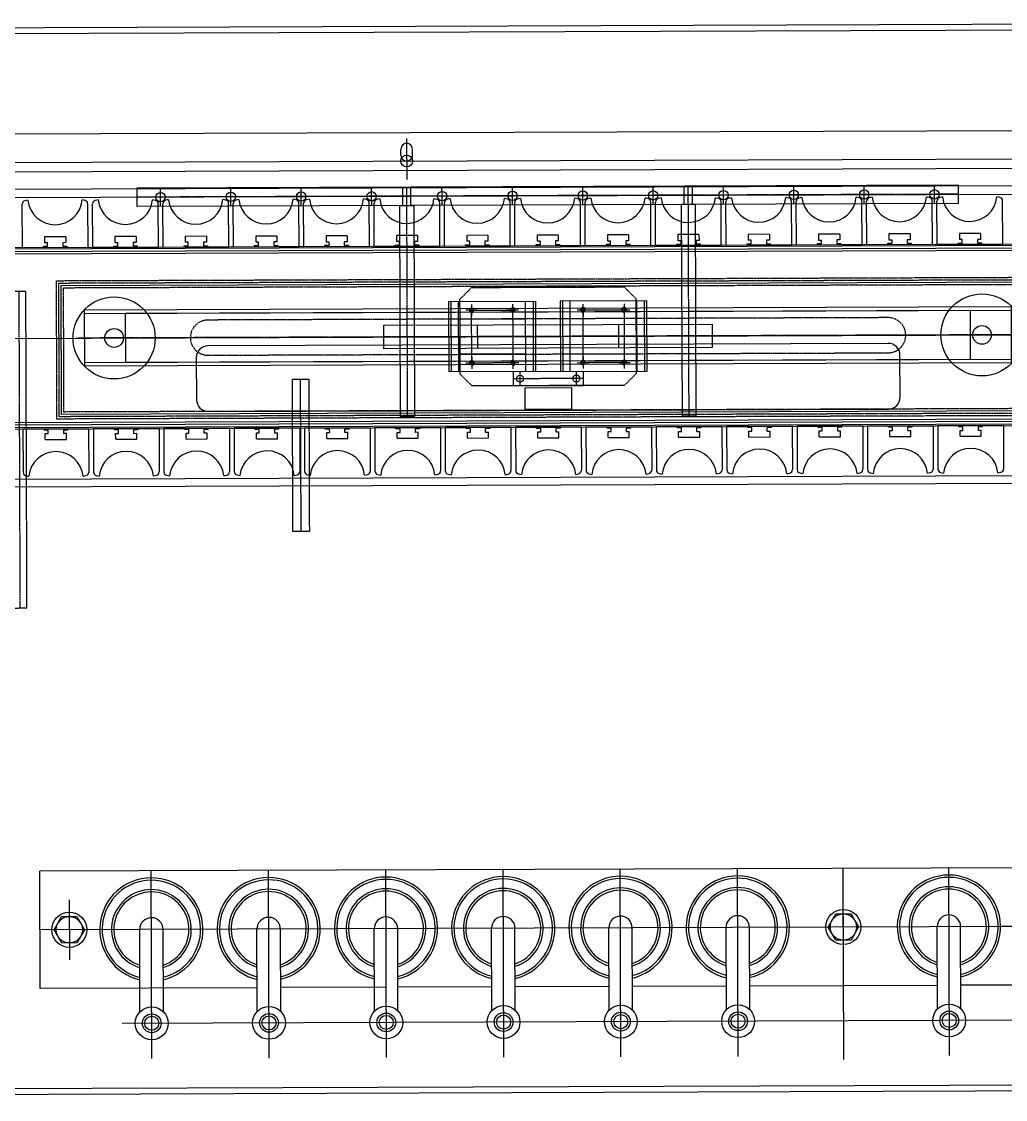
# Model space of a CAD drawing. Header units: millimetres. Extents: x -62354 to 129108, y -71259 to 35407.
# Drawn here: x 25262 to 26101, y 5361 to 6281 of the extents above; entities that cross this region are included whole.
import ezdxf

# ---------------------------------------------------------------- set-up
doc = ezdxf.new("R2010")
doc.units = ezdxf.units.MM
doc.header["$MEASUREMENT"] = 0
for name, pattern in [('1st FL Layout xrf$0$F', [0.75, 0.5, -0.25]), ('1st FL Layout xrf$0$G', [2, 1.25, -0.25, 0.25, -0.25]), ('1st FL Layout xrf$0$K', [2.5, 1.25, -0.25, 0.25, -0.25, 0.25, -0.25])]:
    doc.linetypes.add(name, pattern=pattern)
doc.layers.add('1st FL Layout xrf$0$CR-Machine', color=7, linetype='Continuous', transparency=0.5)

# ---------------------------------------------------------------- blocks, each defined once
blk = doc.blocks.new('1st FL Layout xrf$0$A$C03580248_2_1')
for p, q in [((-10.6, 30), (-84.4, 30)), ((-84.4, 30), (-84.4, -30)), ((-82.4, 30), (-82.4, -30)), ((-76, 30), (-76, -30)), ((-19, 30), (-19, -30)), ((-12.6, -30), (-12.6, 30)), ((-10.6, -30), (-10.6, 30)), ((10.6, 30), (84.4, 30)), ((10.6, -30), (10.6, 30)), ((12.6, -30), (12.6, 30)), ((19, 30), (19, -30)), ((76, 30), (76, -30)), ((82.4, 30), (82.4, -30)), ((84.4, 30), (84.4, -30)), ((-84.4, -30), (-10.6, -30)), ((84.4, -30), (10.6, -30))]:
    blk.add_line(p, q)
at = {"color": 253}
for p, q in [((-60, 22.5), (-70, 22.5)), ((-65, 17.5), (-65, 27.5)), ((-25, 22.5), (-35, 22.5)), ((-30, 17.5), (-30, 27.5)), ((25, 22.5), (35, 22.5)), ((30, 17.5), (30, 27.5)), ((60, 22.5), (70, 22.5)), ((65, 17.5), (65, 27.5)), ((-19, 15), (-76, 15)), ((19, 15), (76, 15)), ((-76, -15), (-19, -15)), ((-65, -27.5), (-65, -17.5)), ((-30, -27.5), (-30, -17.5)), ((76, -15), (19, -15)), ((30, -27.5), (30, -17.5)), ((65, -27.5), (65, -17.5)), ((-60, -22.5), (-70, -22.5)), ((-25, -22.5), (-35, -22.5)), ((25, -22.5), (35, -22.5)), ((60, -22.5), (70, -22.5))]:
    blk.add_line(p, q, dxfattribs=at)
at = {"color": 253, "linetype": '1st FL Layout xrf$0$G'}
blk.add_line((-84.4, 0), (84.4, 0), dxfattribs=at)
at = {"color": 253}
for centre in [(-65, 22.5), (-30, 22.5), (30, 22.5), (65, 22.5), (-65, -22.5), (-30, -22.5), (30, -22.5), (65, -22.5)]:
    blk.add_circle(centre, 1.6, dxfattribs=at)
for centre, start, end in [((-65, 22.5), 190, 100), ((-30, 22.5), 190, 100), ((30, 22.5), 80, 350), ((65, 22.5), 80, 350), ((-65, -22.5), 190, 100), ((-30, -22.5), 190, 100), ((30, -22.5), 80, 350), ((65, -22.5), 80, 350)]:
    blk.add_arc(centre, 2, start, end)
blk = doc.blocks.new('1st FL Layout xrf$0$A$C2C4A2B6A_2_1')
at = {"color": 253, "linetype": '1st FL Layout xrf$0$G'}
blk.add_line((-402.12, 0), (402.12, 0), dxfattribs=at)
for points in [[(-394.87, 24), (395.13, 24), (395.13, -24), (-394.87, -24)], [(-394.87, 21), (395.13, 21), (395.13, -21), (-394.87, -21)]]:
    blk.add_lwpolyline(points, close=True)
at = {"linetype": 'Continuous'}
blk.add_lwpolyline([(-359.87, 21), (360.13, 21), (360.13, -21), (-359.87, -21)], close=True, dxfattribs=at)
blk.add_blockref('1st FL Layout xrf$0$A$C03580248_2_1', (0.13, 0))
blk = doc.blocks.new('1st FL Layout xrf$0$A$C1B6D0A16_1')
at = {"color": 253, "linetype": '1st FL Layout xrf$0$G'}
for p, q in [((-120, 188), (-120, -8)), ((120, 188), (120, -8)), ((-350, 0), (350, 0)), ((-330, 8), (-330, -8)), ((-270, 8), (-270, -8)), ((-210, 8), (-210, -8)), ((-150, 8), (-150, -8)), ((-90, 8), (-90, -8)), ((-30, 8), (-30, -8)), ((30, 8), (30, -8)), ((90, 8), (90, -8)), ((150, 8), (150, -8)), ((210, 8), (210, -8)), ((270, 8), (270, -8)), ((330, 8), (330, -8))]:
    blk.add_line(p, q, dxfattribs=at)
at = {"color": 253, "linetype": '1st FL Layout xrf$0$F'}
for p, q in [((-123.5, 8), (-123.5, -8)), ((-116.5, 8), (-116.5, -8)), ((116.5, 8), (116.5, -8)), ((123.5, 8), (123.5, -8))]:
    blk.add_line(p, q, dxfattribs=at)
for points in [[(-114, 188), (-126, 188), (-126, 8), (-114, 8)], [(114, 188), (126, 188), (126, 8), (114, 8)], [(-350, 8), (350, 8), (350, -8), (-350, -8)]]:
    blk.add_lwpolyline(points, close=True)
for centre in [(-330, 0), (-270, 0), (-210, 0), (-150, 0), (-90, 0), (-30, 0), (30, 0), (90, 0), (150, 0), (210, 0), (270, 0), (330, 0)]:
    blk.add_circle(centre, 4)
blk = doc.blocks.new('1st FL Layout xrf$0$A$C4E13286D_1')
at = {"color": 253, "linetype": '1st FL Layout xrf$0$G'}
blk.add_line((0, 0), (0, -270), dxfattribs=at)
at = {"linetype": '1st FL Layout xrf$0$F'}
blk.add_lwpolyline([(-6, 0), (6, 0), (6, -270), (-6, -270)], close=True, dxfattribs=at)
blk = doc.blocks.new('1st FL Layout xrf$0$M5')
at = {"layer": '1st FL Layout xrf$0$CR-Machine'}
for p, q in [((26435.03, 7005.11), (24445.47, 6998.08)), ((25585.1, 6983.11), (25585.09, 6988.11)), ((25595.1, 6983.14), (25595.09, 6988.14)), ((24750.15, 6967.16), (26435.14, 6973.11)), ((26400.46, 6957.88), (24715.47, 6951.93)), ((24750.23, 6945.16), (26430.22, 6951.09)), ((24750.38, 6902.56), (26430.37, 6908.49)), ((24750.39, 6901.56), (26430.38, 6907.49)), ((26308.85, 6904.56), (24807.46, 6899.26)), ((26305.39, 6902.55), (24810.93, 6897.27)), ((26309.37, 6756.76), (24807.98, 6751.46)), ((26305.9, 6758.75), (24811.44, 6753.47)), ((26430.91, 6754.69), (24750.93, 6748.76)), ((24750.93, 6747.76), (26430.92, 6753.69)), ((24751.08, 6705.16), (26431.07, 6711.09)), ((26401.36, 6704.09), (24729.7, 6698.18)), ((26647.25, 6377.29), (25277.26, 6372.45)), ((25277.61, 6272.45), (25277.26, 6372.45)), ((25782.68, 6254.03), (25782.43, 6324.24)), ((25862.68, 6254.32), (25862.43, 6324.52)), ((25882.68, 6254.39), (25882.43, 6324.59)), ((26042.68, 6254.95), (26042.43, 6325.15)), ((26062.68, 6255.02), (26062.43, 6325.22)), ((25362.68, 6252.55), (25362.43, 6322.75)), ((25382.68, 6252.62), (25382.43, 6322.82)), ((25462.68, 6252.9), (25462.43, 6323.11)), ((25482.68, 6252.97), (25482.43, 6323.18)), ((25562.68, 6253.26), (25562.43, 6323.46)), ((25582.68, 6253.33), (25582.43, 6323.53)), ((25662.68, 6253.61), (25662.43, 6323.81)), ((25682.68, 6253.68), (25682.43, 6323.88)), ((25762.68, 6253.96), (25762.43, 6324.16)), ((25462.61, 6273.11), (25277.61, 6272.45)), ((25572.61, 6273.49), (25482.61, 6273.18)), ((25662.61, 6273.81), (25582.61, 6273.53)), ((25762.61, 6274.16), (25682.61, 6273.88)), ((25862.61, 6274.52), (25782.61, 6274.24)), ((26042.61, 6275.15), (25882.61, 6274.59)), ((26142.6, 6275.51), (26062.61, 6275.22))]:
    blk.add_line(p, q, dxfattribs=at)
at = {"layer": '1st FL Layout xrf$0$CR-Machine', "color": 253}
for p, q in [((25590.05, 6997.36), (25590.18, 6962.37)), ((24835.13, 6975.46), (26545.07, 6981.5)), ((24610.66, 6824.66), (26609.53, 6831.72)), ((25500.11, 6662.09), (25499.65, 6792.09)), ((25962.83, 6211.87), (25962.25, 6374.87)), ((25302.34, 6348.04), (25302.52, 6297.04)), ((26120.43, 6325.43), (25277.43, 6322.45))]:
    blk.add_line(p, q, dxfattribs=at)
at = {"layer": '1st FL Layout xrf$0$CR-Machine', "ltscale": 6}
for p, q in [((25262.38, 6904.37), (25262.25, 6941.26)), ((25318.38, 6904.56), (25318.25, 6941.46)), ((25322.38, 6904.58), (25322.25, 6941.47)), ((25378.38, 6904.77), (25378.25, 6941.67)), ((25382.38, 6904.79), (25382.25, 6941.69)), ((25438.38, 6904.99), (25438.25, 6941.88)), ((25442.38, 6905), (25442.25, 6941.9)), ((25498.38, 6905.2), (25498.25, 6942.1)), ((25502.38, 6905.21), (25502.25, 6942.11)), ((25558.38, 6905.41), (25558.25, 6942.31)), ((25562.38, 6905.42), (25562.25, 6942.32)), ((25618.38, 6905.62), (25618.25, 6942.52)), ((25622.38, 6905.64), (25622.25, 6942.53)), ((25678.38, 6905.83), (25678.25, 6942.73)), ((25682.38, 6905.85), (25682.25, 6942.75)), ((25738.38, 6906.05), (25738.25, 6942.94)), ((25742.38, 6906.06), (25742.25, 6942.96)), ((25798.38, 6906.26), (25798.25, 6943.16)), ((25802.38, 6906.27), (25802.25, 6943.17)), ((25858.38, 6906.47), (25858.24, 6943.37)), ((25862.38, 6906.48), (25862.24, 6943.38)), ((25918.37, 6906.68), (25918.24, 6943.58)), ((25922.37, 6906.7), (25922.24, 6943.59)), ((25978.37, 6906.89), (25978.24, 6943.79)), ((25982.37, 6906.91), (25982.24, 6943.81)), ((26038.37, 6907.11), (26038.24, 6944)), ((26042.37, 6907.12), (26042.24, 6944.02)), ((26098.37, 6907.32), (26098.24, 6944.21)), ((25262.38, 6904.37), (25318.38, 6904.56)), ((25280.38, 6905.43), (25283.88, 6905.44)), ((25280.38, 6904.43), (25280.38, 6905.43)), ((25283.88, 6905.44), (25283.86, 6908.44)), ((25296.88, 6905.49), (25300.38, 6905.5)), ((25300.38, 6905.5), (25300.38, 6904.5)), ((25322.38, 6904.58), (25378.38, 6904.77)), ((25340.37, 6905.64), (25343.87, 6905.65)), ((25340.38, 6904.64), (25340.37, 6905.64)), ((25343.87, 6905.65), (25343.86, 6908.65)), ((25356.87, 6905.7), (25360.37, 6905.71)), ((25360.37, 6905.71), (25360.38, 6904.71)), ((25382.38, 6904.79), (25438.38, 6904.99)), ((25400.37, 6905.85), (25403.87, 6905.86)), ((25400.38, 6904.85), (25400.37, 6905.85)), ((25403.87, 6905.86), (25403.86, 6908.86)), ((25416.87, 6905.91), (25420.37, 6905.92)), ((25420.37, 6905.92), (25420.38, 6904.92)), ((25442.38, 6905), (25498.38, 6905.2)), ((25460.37, 6906.06), (25463.87, 6906.08)), ((25460.38, 6905.06), (25460.37, 6906.06)), ((25463.87, 6906.08), (25463.86, 6909.08)), ((25476.87, 6906.12), (25480.37, 6906.13)), ((25480.37, 6906.13), (25480.38, 6905.13)), ((25502.38, 6905.21), (25558.38, 6905.41)), ((25520.37, 6906.28), (25523.87, 6906.29)), ((25520.38, 6905.28), (25520.37, 6906.28)), ((25523.86, 6909.29), (25523.87, 6906.29)), ((25536.87, 6906.33), (25540.37, 6906.35)), ((25540.37, 6906.35), (25540.38, 6905.35)), ((25562.38, 6905.42), (25618.38, 6905.62)), ((25580.37, 6906.49), (25583.87, 6906.5)), ((25580.38, 6905.49), (25580.37, 6906.49)), ((25583.87, 6906.5), (25583.86, 6909.5)), ((25596.87, 6906.55), (25600.37, 6906.56)), ((25600.37, 6906.56), (25600.38, 6905.56)), ((25622.38, 6905.64), (25678.38, 6905.83)), ((25640.37, 6906.7), (25643.87, 6906.71)), ((25640.38, 6905.7), (25640.37, 6906.7)), ((25643.87, 6906.71), (25643.86, 6909.71)), ((25656.87, 6906.76), (25660.37, 6906.77)), ((25660.37, 6906.77), (25660.38, 6905.77)), ((25682.38, 6905.85), (25738.38, 6906.05)), ((25700.37, 6906.91), (25703.87, 6906.92)), ((25700.38, 6905.91), (25700.37, 6906.91)), ((25703.86, 6909.92), (25703.87, 6906.92)), ((25716.87, 6906.97), (25720.37, 6906.98)), ((25720.37, 6906.98), (25720.38, 6905.98)), ((25742.38, 6906.06), (25798.38, 6906.26)), ((25760.37, 6907.12), (25763.87, 6907.14)), ((25760.38, 6906.12), (25760.37, 6907.12)), ((25763.87, 6907.14), (25763.86, 6910.14)), ((25776.87, 6907.18), (25780.37, 6907.19)), ((25780.37, 6907.19), (25780.38, 6906.19)), ((25802.38, 6906.27), (25858.38, 6906.47)), ((25820.37, 6907.34), (25823.87, 6907.35)), ((25820.38, 6906.34), (25820.37, 6907.34)), ((25823.86, 6910.35), (25823.87, 6907.35)), ((25836.87, 6907.39), (25840.37, 6907.41)), ((25840.37, 6907.41), (25840.38, 6906.41)), ((25862.38, 6906.48), (25918.37, 6906.68)), ((25880.37, 6907.55), (25883.87, 6907.56)), ((25880.38, 6906.55), (25880.37, 6907.55)), ((25883.87, 6907.56), (25883.86, 6910.56)), ((25896.87, 6907.61), (25900.37, 6907.62)), ((25900.37, 6907.62), (25900.37, 6906.62)), ((25922.37, 6906.7), (25978.37, 6906.89)), ((25940.37, 6907.76), (25943.87, 6907.77)), ((25940.37, 6906.76), (25940.37, 6907.76)), ((25943.87, 6907.77), (25943.86, 6910.77)), ((25956.87, 6907.82), (25960.37, 6907.83)), ((25960.37, 6907.83), (25960.37, 6906.83)), ((25982.37, 6906.91), (26038.37, 6907.11)), ((26000.37, 6907.97), (26003.87, 6907.98)), ((26000.37, 6906.97), (26000.37, 6907.97)), ((26003.86, 6910.98), (26003.87, 6907.98)), ((26016.87, 6908.03), (26020.37, 6908.04)), ((26020.37, 6908.04), (26020.37, 6907.04)), ((26042.37, 6907.12), (26098.37, 6907.32)), ((26060.37, 6908.18), (26063.87, 6908.2)), ((26060.37, 6907.18), (26060.37, 6908.18)), ((26063.87, 6908.2), (26063.86, 6911.2)), ((26076.87, 6908.24), (26080.37, 6908.25)), ((26080.37, 6908.25), (26080.37, 6907.25)), ((25318.93, 6749.76), (25262.93, 6749.57)), ((25262.93, 6749.57), (25263.06, 6712.67)), ((25280.93, 6748.63), (25280.93, 6749.63)), ((25284.43, 6748.64), (25280.93, 6748.63)), ((25300.93, 6748.7), (25297.43, 6748.69)), ((25297.43, 6748.69), (25297.44, 6745.69)), ((25300.93, 6749.7), (25300.93, 6748.7)), ((25318.93, 6749.76), (25319.06, 6712.87)), ((25378.92, 6749.98), (25322.93, 6749.78)), ((25322.93, 6749.78), (25323.06, 6712.88)), ((25340.93, 6748.84), (25340.93, 6749.84)), ((25344.43, 6748.85), (25340.93, 6748.84)), ((25360.93, 6748.91), (25357.43, 6748.9)), ((25357.44, 6745.9), (25357.43, 6748.9)), ((25360.92, 6749.91), (25360.93, 6748.91)), ((25378.92, 6749.98), (25379.06, 6713.08)), ((25438.92, 6750.19), (25382.92, 6749.99)), ((25382.92, 6749.99), (25383.06, 6713.09)), ((25400.93, 6749.05), (25400.92, 6750.05)), ((25404.43, 6749.07), (25400.93, 6749.05)), ((25420.93, 6749.12), (25417.43, 6749.11)), ((25417.44, 6746.11), (25417.43, 6749.11)), ((25420.92, 6750.12), (25420.93, 6749.12)), ((25438.92, 6750.19), (25439.05, 6713.29)), ((25498.92, 6750.4), (25442.92, 6750.2)), ((25442.92, 6750.2), (25443.05, 6713.3)), ((25460.93, 6749.27), (25460.92, 6750.27)), ((25464.43, 6749.28), (25460.93, 6749.27)), ((25480.93, 6749.34), (25477.43, 6749.32)), ((25477.43, 6749.32), (25477.44, 6746.32)), ((25480.92, 6750.34), (25480.93, 6749.34)), ((25498.92, 6750.4), (25499.05, 6713.5)), ((25558.92, 6750.61), (25502.92, 6750.41)), ((25502.92, 6750.41), (25503.05, 6713.52)), ((25520.93, 6749.48), (25520.92, 6750.48)), ((25524.43, 6749.49), (25520.93, 6749.48)), ((25540.93, 6749.55), (25537.43, 6749.54)), ((25537.44, 6746.54), (25537.43, 6749.54)), ((25540.92, 6750.55), (25540.93, 6749.55)), ((25558.92, 6750.61), (25559.05, 6713.71)), ((25618.92, 6750.82), (25562.92, 6750.63)), ((25562.92, 6750.63), (25563.05, 6713.73)), ((25580.93, 6749.69), (25580.92, 6750.69)), ((25584.43, 6749.7), (25580.93, 6749.69)), ((25600.93, 6749.76), (25597.43, 6749.75)), ((25597.43, 6749.75), (25597.44, 6746.75)), ((25600.92, 6750.76), (25600.93, 6749.76)), ((25618.92, 6750.82), (25619.05, 6713.93)), ((25678.92, 6751.04), (25622.92, 6750.84)), ((25622.92, 6750.84), (25623.05, 6713.94)), ((25640.93, 6749.9), (25640.92, 6750.9)), ((25644.43, 6749.91), (25640.93, 6749.9)), ((25660.93, 6749.97), (25657.43, 6749.96)), ((25657.44, 6746.96), (25657.43, 6749.96)), ((25660.92, 6750.97), (25660.93, 6749.97)), ((25678.92, 6751.04), (25679.05, 6714.14)), ((25738.92, 6751.25), (25682.92, 6751.05)), ((25682.92, 6751.05), (25683.05, 6714.15)), ((25700.93, 6750.11), (25700.92, 6751.11)), ((25704.43, 6750.13), (25700.93, 6750.11)), ((25720.93, 6750.18), (25717.43, 6750.17)), ((25717.44, 6747.17), (25717.43, 6750.17)), ((25720.92, 6751.18), (25720.93, 6750.18)), ((25738.92, 6751.25), (25739.05, 6714.35)), ((25798.92, 6751.46), (25742.92, 6751.26)), ((25742.92, 6751.26), (25743.05, 6714.36)), ((25760.93, 6750.32), (25760.92, 6751.32)), ((25764.43, 6750.34), (25760.93, 6750.32)), ((25780.93, 6750.4), (25777.43, 6750.38)), ((25777.44, 6747.38), (25777.43, 6750.38)), ((25780.92, 6751.4), (25780.93, 6750.4)), ((25798.92, 6751.46), (25799.05, 6714.56)), ((25858.92, 6751.67), (25802.92, 6751.47)), ((25802.92, 6751.47), (25803.05, 6714.58)), ((25820.93, 6750.54), (25820.92, 6751.54)), ((25824.43, 6750.55), (25820.93, 6750.54)), ((25840.93, 6750.61), (25837.43, 6750.59)), ((25837.44, 6747.59), (25837.43, 6750.59)), ((25840.92, 6751.61), (25840.93, 6750.61)), ((25858.92, 6751.67), (25859.05, 6714.77)), ((25918.92, 6751.88), (25862.92, 6751.68)), ((25862.92, 6751.68), (25863.05, 6714.79)), ((25880.93, 6750.75), (25880.92, 6751.75)), ((25884.43, 6750.76), (25880.93, 6750.75)), ((25900.93, 6750.82), (25897.43, 6750.81)), ((25897.44, 6747.81), (25897.43, 6750.81)), ((25900.92, 6751.82), (25900.93, 6750.82)), ((25918.92, 6751.88), (25919.05, 6714.98)), ((25978.92, 6752.09), (25922.92, 6751.9)), ((25922.92, 6751.9), (25923.05, 6715)), ((25940.92, 6750.96), (25940.92, 6751.96)), ((25944.42, 6750.97), (25940.92, 6750.96)), ((25960.92, 6751.03), (25957.42, 6751.02)), ((25957.42, 6751.02), (25957.44, 6748.02)), ((25960.92, 6752.03), (25960.92, 6751.03)), ((25978.92, 6752.09), (25979.05, 6715.2)), ((26038.92, 6752.31), (25982.92, 6752.11)), ((25982.92, 6752.11), (25983.05, 6715.21)), ((26000.92, 6751.17), (26000.92, 6752.17)), ((26004.42, 6751.18), (26000.92, 6751.17)), ((26020.92, 6751.24), (26017.42, 6751.23)), ((26017.43, 6748.23), (26017.42, 6751.23)), ((26020.92, 6752.24), (26020.92, 6751.24)), ((26038.92, 6752.31), (26039.05, 6715.41)), ((26098.92, 6752.52), (26042.92, 6752.32)), ((26042.92, 6752.32), (26043.05, 6715.42)), ((26060.92, 6751.38), (26060.92, 6752.38)), ((26064.42, 6751.4), (26060.92, 6751.38)), ((26080.92, 6751.45), (26077.42, 6751.44)), ((26077.42, 6751.44), (26077.43, 6748.44)), ((26080.92, 6752.45), (26080.92, 6751.45)), ((26098.92, 6752.52), (26099.05, 6715.62))]:
    blk.add_line(p, q, dxfattribs=at)
at = {"layer": '1st FL Layout xrf$0$CR-Machine', "linetype": '1st FL Layout xrf$0$G'}
for p, q in [((25686.8, 6786.46), (25686.76, 6798.46)), ((25734.8, 6786.63), (25734.76, 6798.63)), ((25740.78, 6792.65), (25680.78, 6792.44))]:
    blk.add_line(p, q, dxfattribs=at)
at = {"layer": '1st FL Layout xrf$0$CR-Machine', "color": 253, "ltscale": 100}
for p, q in [((25372.82, 6212.79), (25372.26, 6372.79)), ((25472.82, 6213.14), (25472.26, 6373.14)), ((25572.82, 6213.49), (25572.26, 6373.49)), ((25672.82, 6213.85), (25672.25, 6373.85)), ((25772.82, 6214.2), (25772.25, 6374.2)), ((25872.82, 6214.55), (25872.25, 6374.55)), ((26052.82, 6215.19), (26052.25, 6375.19)), ((26647.43, 6327.29), (26097.43, 6325.35)), ((26582.71, 6247.06), (25347.51, 6242.7))]:
    blk.add_line(p, q, dxfattribs=at)
at = {"layer": '1st FL Layout xrf$0$CR-Machine', "ltscale": 100}
blk.add_line((25962.48, 6309.87), (25962.38, 6339.87), dxfattribs=at)
at = {"layer": '1st FL Layout xrf$0$CR-Machine'}
for points in [[(24097.94, 6177.85), (24094.72, 7087.84), (26704.71, 7097.06), (26707.92, 6187.07)], [(25850.68, 6819.04), (25570.69, 6818.05), (25570.61, 6838.05), (25850.61, 6839.04)], [(25740.76, 6798.65), (25680.76, 6798.44), (25680.8, 6786.44), (25740.8, 6786.65)], [(25730.8, 6784.62), (25690.8, 6784.48), (25690.87, 6766.48), (25730.87, 6766.62)], [(25315.43, 6322.59), (25308.97, 6311.3), (25295.97, 6311.26), (25289.43, 6322.49), (25295.89, 6333.78), (25308.89, 6333.82)], [(25975.43, 6324.92), (25968.97, 6313.64), (25955.97, 6313.59), (25949.43, 6324.82), (25955.89, 6336.11), (25968.89, 6336.15)]]:
    blk.add_lwpolyline(points, close=True, dxfattribs=at)
for points in [[(26699.73, 7092.04), (26702.9, 6192.05), (24102.92, 6182.87), (24099.74, 7082.86), (26699.73, 7092.04)], [(25650.69, 6818.34), (25650.61, 6838.34)], [(25770.61, 6838.76), (25770.68, 6818.76)]]:
    blk.add_lwpolyline(points, dxfattribs=at)
at = {"layer": '1st FL Layout xrf$0$CR-Machine', "ltscale": 6}
for points in [[(25299.35, 6913.5), (25281.35, 6913.43), (25281.36, 6908.43)], [(25299.35, 6913.5), (25299.36, 6908.5), (25296.86, 6908.49), (25296.88, 6905.49)], [(25359.35, 6913.71), (25341.35, 6913.64), (25341.36, 6908.64)], [(25359.35, 6913.71), (25359.36, 6908.71), (25356.86, 6908.7), (25356.87, 6905.7)], [(25419.35, 6913.92), (25401.35, 6913.86), (25401.36, 6908.86)], [(25419.35, 6913.92), (25419.36, 6908.92), (25416.86, 6908.91), (25416.87, 6905.91)], [(25479.35, 6914.13), (25461.35, 6914.07), (25461.36, 6909.07)], [(25479.35, 6914.13), (25479.36, 6909.13), (25476.86, 6909.12), (25476.87, 6906.12)], [(25539.35, 6914.34), (25521.35, 6914.28), (25521.36, 6909.28)], [(25539.35, 6914.34), (25539.36, 6909.34), (25536.86, 6909.33), (25536.87, 6906.33)], [(25599.34, 6914.56), (25581.35, 6914.49), (25581.36, 6909.49)], [(25599.34, 6914.56), (25599.36, 6909.56), (25596.86, 6909.55), (25596.87, 6906.55)], [(25659.34, 6914.77), (25641.34, 6914.7), (25641.36, 6909.7)], [(25659.34, 6914.77), (25659.36, 6909.77), (25656.86, 6909.76), (25656.87, 6906.76)], [(25719.34, 6914.98), (25701.34, 6914.92), (25701.36, 6909.92)], [(25719.34, 6914.98), (25719.36, 6909.98), (25716.86, 6909.97), (25716.87, 6906.97)], [(25779.34, 6915.19), (25761.34, 6915.13), (25761.36, 6910.13)], [(25779.34, 6915.19), (25779.36, 6910.19), (25776.86, 6910.18), (25776.87, 6907.18)], [(25839.34, 6915.4), (25821.34, 6915.34), (25821.36, 6910.34)], [(25839.34, 6915.4), (25839.36, 6910.4), (25836.86, 6910.39), (25836.87, 6907.39)], [(25899.34, 6915.61), (25881.34, 6915.55), (25881.36, 6910.55)], [(25899.34, 6915.61), (25899.36, 6910.61), (25896.86, 6910.61), (25896.87, 6907.61)], [(25959.34, 6915.83), (25941.34, 6915.76), (25941.36, 6910.76)], [(25959.34, 6915.83), (25959.36, 6910.83), (25956.86, 6910.82), (25956.87, 6907.82)], [(26019.34, 6916.04), (26001.34, 6915.97), (26001.36, 6910.97)], [(26019.34, 6916.04), (26019.36, 6911.04), (26016.86, 6911.03), (26016.87, 6908.03)], [(26079.34, 6916.25), (26061.34, 6916.19), (26061.36, 6911.19)], [(26079.34, 6916.25), (26079.36, 6911.25), (26076.86, 6911.24), (26076.87, 6908.24)], [(25283.86, 6908.44), (25281.36, 6908.43)], [(25341.36, 6908.64), (25343.86, 6908.65)], [(25403.86, 6908.86), (25401.36, 6908.86)], [(25461.36, 6909.07), (25463.86, 6909.08)], [(25521.36, 6909.28), (25523.86, 6909.29)], [(25583.86, 6909.5), (25581.36, 6909.49)], [(25643.86, 6909.71), (25641.36, 6909.7)], [(25703.86, 6909.92), (25701.36, 6909.92)], [(25761.36, 6910.13), (25763.86, 6910.14)], [(25821.36, 6910.34), (25823.86, 6910.35)], [(25883.86, 6910.56), (25881.36, 6910.55)], [(25941.36, 6910.76), (25943.86, 6910.77)], [(26001.36, 6910.97), (26003.86, 6910.98)], [(26063.86, 6911.2), (26061.36, 6911.19)], [(25281.96, 6740.63), (25281.94, 6745.63), (25284.44, 6745.64), (25284.43, 6748.64)], [(25341.96, 6740.85), (25341.94, 6745.85), (25344.44, 6745.85), (25344.43, 6748.85)], [(25401.96, 6741.06), (25401.94, 6746.06), (25404.44, 6746.07), (25404.43, 6749.07)], [(25461.96, 6741.27), (25461.94, 6746.27), (25464.44, 6746.28), (25464.43, 6749.28)], [(25521.96, 6741.48), (25521.94, 6746.48), (25524.44, 6746.49), (25524.43, 6749.49)], [(25581.96, 6741.69), (25581.94, 6746.69), (25584.44, 6746.7), (25584.43, 6749.7)], [(25641.95, 6741.9), (25641.94, 6746.9), (25644.44, 6746.91), (25644.43, 6749.91)], [(25701.95, 6742.12), (25701.94, 6747.12), (25704.44, 6747.13), (25704.43, 6750.13)], [(25701.95, 6742.12), (25719.95, 6742.18), (25719.94, 6747.18)], [(25717.44, 6747.17), (25719.94, 6747.18)], [(25761.95, 6742.33), (25761.94, 6747.33), (25764.44, 6747.34), (25764.43, 6750.34)], [(25761.95, 6742.33), (25779.95, 6742.39), (25779.94, 6747.39)], [(25777.44, 6747.38), (25779.94, 6747.39)], [(25821.95, 6742.54), (25821.94, 6747.54), (25824.44, 6747.55), (25824.43, 6750.55)], [(25821.95, 6742.54), (25839.95, 6742.6), (25839.94, 6747.6)], [(25837.44, 6747.59), (25839.94, 6747.6)], [(25881.95, 6742.75), (25881.94, 6747.75), (25884.44, 6747.76), (25884.43, 6750.76)], [(25881.95, 6742.75), (25899.95, 6742.82), (25899.94, 6747.82)], [(25897.44, 6747.81), (25899.94, 6747.82)], [(25941.95, 6742.96), (25941.94, 6747.96), (25944.44, 6747.97), (25944.42, 6750.97)], [(25941.95, 6742.96), (25959.95, 6743.03), (25959.94, 6748.03)], [(25957.44, 6748.02), (25959.94, 6748.03)], [(26001.95, 6743.18), (26001.94, 6748.18), (26004.43, 6748.18), (26004.42, 6751.18)], [(26001.95, 6743.18), (26019.95, 6743.24), (26019.93, 6748.24)], [(26017.43, 6748.23), (26019.93, 6748.24)], [(26061.95, 6743.39), (26061.93, 6748.39), (26064.43, 6748.4), (26064.42, 6751.4)], [(26061.95, 6743.39), (26079.95, 6743.45), (26079.93, 6748.45)], [(26079.93, 6748.45), (26077.43, 6748.44)], [(25281.96, 6740.63), (25299.96, 6740.7), (25299.94, 6745.7)], [(25299.94, 6745.7), (25297.44, 6745.69)], [(25341.96, 6740.85), (25359.96, 6740.91), (25359.94, 6745.91)], [(25357.44, 6745.9), (25359.94, 6745.91)], [(25401.96, 6741.06), (25419.96, 6741.12), (25419.94, 6746.12)], [(25419.94, 6746.12), (25417.44, 6746.11)], [(25461.96, 6741.27), (25479.96, 6741.33), (25479.94, 6746.33)], [(25477.44, 6746.32), (25479.94, 6746.33)], [(25521.96, 6741.48), (25539.96, 6741.54), (25539.94, 6746.54)], [(25539.94, 6746.54), (25537.44, 6746.54)], [(25581.96, 6741.69), (25599.96, 6741.76), (25599.94, 6746.76)], [(25599.94, 6746.76), (25597.44, 6746.75)], [(25641.95, 6741.9), (25659.95, 6741.97), (25659.94, 6746.97)], [(25657.44, 6746.96), (25659.94, 6746.97)]]:
    blk.add_lwpolyline(points, dxfattribs=at)
at = {"layer": '1st FL Layout xrf$0$CR-Machine', "linetype": '1st FL Layout xrf$0$K'}
for points in [[(26129.89, 6761.03), (25291.9, 6758.07), (25291.48, 6876.07), (26129.47, 6879.03)], [(26127.88, 6763.02), (25293.89, 6760.08), (25293.49, 6874.07), (26127.48, 6877.02)], [(26123.87, 6767.01), (25297.87, 6764.09), (25297.5, 6870.09), (26123.49, 6873.01)]]:
    blk.add_lwpolyline(points, close=True, dxfattribs=at)
at = {"layer": '1st FL Layout xrf$0$CR-Machine', "linetype": 'Continuous'}
blk.add_lwpolyline([(26125.88, 6765.01), (25295.88, 6762.08), (25295.49, 6872.08), (26125.49, 6875.01)], close=True, dxfattribs=at)
at = {"layer": '1st FL Layout xrf$0$CR-Machine', "linetype": '1st FL Layout xrf$0$F'}
for points in [[(25775.8, 6786.78), (25645.8, 6786.32), (25635.76, 6796.28), (25635.54, 6860.28), (25645.5, 6870.32), (25775.5, 6870.78), (25785.54, 6860.81), (25785.76, 6796.81)], [(25493.11, 6662.07), (25492.65, 6792.07), (25506.65, 6792.12), (25507.11, 6662.12)]]:
    blk.add_lwpolyline(points, close=True, dxfattribs=at)
at = {"layer": '1st FL Layout xrf$0$CR-Machine', "color": 253, "linetype": '1st FL Layout xrf$0$F'}
for points in [[(25680.6, 6805.94), (25645.6, 6805.82), (25645.44, 6850.82), (25680.44, 6850.94)], [(25775.6, 6806.28), (25740.6, 6806.15), (25740.44, 6851.15), (25775.44, 6851.28)]]:
    blk.add_lwpolyline(points, close=True, dxfattribs=at)
at = {"layer": '1st FL Layout xrf$0$CR-Machine', "linetype": '1st FL Layout xrf$0$K'}
blk.add_lwpolyline([(25420.7, 6812.52), (26000.7, 6814.57, 1), (26000.59, 6844.57), (25420.6, 6842.52, 1), (25420.7, 6812.52, 1)], format="xyb", dxfattribs=at)
at = {"layer": '1st FL Layout xrf$0$CR-Machine'}
blk.add_lwpolyline([(26000.67, 6822.57), (25420.68, 6820.52, 0.414214), (25410.71, 6810.49), (25410.84, 6774.49, 0.414214), (25420.87, 6764.52), (26000.87, 6766.57, 0.414214), (26010.83, 6776.61), (26010.71, 6812.61, 0.414214)], format="xyb", close=True, dxfattribs=at)
for centre, radius in [((25590.12, 6978.12), 5), ((25340.65, 6827.24), 35), ((26080.65, 6829.85), 35), ((26080.65, 6829.85), 8), ((25686.78, 6792.46), 3), ((25734.78, 6792.63), 3), ((25302.43, 6322.54), 15), ((25962.43, 6324.87), 15), ((25372.72, 6242.79), 14), ((25472.72, 6243.14), 14), ((25572.71, 6243.49), 14), ((25672.71, 6243.85), 14), ((25772.71, 6244.2), 14), ((25872.71, 6244.55), 14), ((26052.71, 6245.19), 14), ((26052.71, 6245.19), 6), ((25372.72, 6242.79), 6), ((25472.72, 6243.14), 6), ((25572.71, 6243.49), 6), ((25672.71, 6243.85), 6), ((25772.71, 6244.2), 6), ((25872.71, 6244.55), 6)]:
    blk.add_circle(centre, radius, dxfattribs=at)
at = {"layer": '1st FL Layout xrf$0$CR-Machine', "color": 253}
for centre, radius in [((25340.65, 6827.24), 8), ((25302.43, 6322.54), 11.26), ((25962.43, 6324.87), 11.26), ((25372.72, 6242.79), 8), ((25472.72, 6243.14), 8), ((25572.71, 6243.49), 8), ((25672.71, 6243.85), 8), ((25772.71, 6244.2), 8), ((25872.71, 6244.55), 8), ((26052.71, 6245.19), 8)]:
    blk.add_circle(centre, radius, dxfattribs=at)
at = {"layer": '1st FL Layout xrf$0$CR-Machine'}
for centre, radius, start, end in [((25590.09, 6988.12), 5, 0.20054, 180.20444), ((25590.1, 6983.12), 5, 180.20232, 0.20441), ((25372.43, 6322.79), 44, 283.33888, 257.06576), ((25472.43, 6323.14), 44, 283.33888, 257.06576), ((25572.43, 6323.49), 44, 283.33888, 257.06576), ((25672.43, 6323.85), 44, 283.33888, 257.06576), ((25772.43, 6324.2), 44, 283.33888, 257.06576), ((25872.43, 6324.55), 44, 283.33888, 257.06576), ((26052.43, 6325.19), 44, 283.33888, 257.06576), ((25372.43, 6322.79), 34, 287.30696, 253.09769), ((25472.43, 6323.14), 34, 287.30696, 253.09769), ((25572.43, 6323.49), 34, 287.30696, 253.09769), ((25672.43, 6323.85), 34, 287.30696, 253.09769), ((25772.43, 6324.2), 34, 287.30696, 253.09769), ((25872.43, 6324.55), 34, 287.30696, 253.09769), ((26052.43, 6325.19), 34, 287.30696, 253.09769), ((25572.43, 6323.49), 10, 0.20232, 180.20232), ((25672.43, 6323.85), 10, 0.20232, 180.20232), ((25772.43, 6324.2), 10, 0.20232, 180.20232), ((25872.43, 6324.55), 10, 0.20232, 180.20232), ((26052.43, 6325.19), 10, 0.20232, 180.20232), ((25372.43, 6322.79), 10, 0.20232, 180.20232), ((25472.43, 6323.14), 10, 0.20232, 180.20232)]:
    blk.add_arc(centre, radius, start, end, dxfattribs=at)
at = {"layer": '1st FL Layout xrf$0$CR-Machine', "ltscale": 6}
for centre, radius, start, end in [((25265.25, 6941.27), 3, 102.54014, 180.20232), ((25290.65, 6827.06), 120, 101.32082, 102.54014), ((25290.23, 6947.06), 23.25, 185.76157, 354.64307), ((25290.65, 6827.06), 120, 77.8645, 79.08383), ((25315.25, 6941.45), 3, 0.20232, 77.8645), ((25325.25, 6941.49), 3, 102.54014, 180.20232), ((25350.65, 6827.28), 120, 101.32082, 102.54014), ((25350.23, 6947.28), 23.25, 185.76157, 354.64307), ((25350.65, 6827.28), 120, 77.8645, 79.08383), ((25375.25, 6941.66), 3, 0.20232, 77.8645), ((25385.25, 6941.7), 3, 102.54014, 180.20232), ((25410.65, 6827.49), 120, 101.32082, 102.54014), ((25410.23, 6947.49), 23.25, 185.76157, 354.64307), ((25410.65, 6827.49), 120, 77.8645, 79.08383), ((25435.25, 6941.87), 3, 0.20232, 77.8645), ((25445.25, 6941.91), 3, 102.54014, 180.20232), ((25470.65, 6827.7), 120, 101.32082, 102.54014), ((25470.23, 6947.7), 23.25, 185.76157, 354.64307), ((25470.65, 6827.7), 120, 77.8645, 79.08383), ((25495.25, 6942.09), 3, 0.20232, 77.8645), ((25505.25, 6942.12), 3, 102.54014, 180.20232), ((25530.65, 6827.91), 120, 101.32082, 102.54014), ((25530.23, 6947.91), 23.25, 185.76157, 354.64307), ((25530.65, 6827.91), 120, 77.8645, 79.08383), ((25555.25, 6942.3), 3, 0.20232, 77.8645), ((25565.25, 6942.33), 3, 102.54014, 180.20232), ((25590.65, 6828.12), 120, 101.32082, 102.54014), ((25590.23, 6948.12), 23.25, 185.76157, 354.64307), ((25590.65, 6828.12), 120, 77.8645, 79.08383), ((25615.25, 6942.51), 3, 0.20232, 77.8645), ((25625.25, 6942.54), 3, 102.54014, 180.20232), ((25650.65, 6828.34), 120, 101.32082, 102.54014), ((25650.23, 6948.34), 23.25, 185.76157, 354.64307), ((25650.65, 6828.34), 120, 77.8645, 79.08383), ((25675.25, 6942.72), 3, 0.20232, 77.8645), ((25685.25, 6942.76), 3, 102.54014, 180.20232), ((25710.65, 6828.55), 120, 101.32082, 102.54014), ((25710.23, 6948.55), 23.25, 185.76157, 354.64307), ((25710.65, 6828.55), 120, 77.8645, 79.08383), ((25735.25, 6942.93), 3, 0.20232, 77.8645), ((25745.25, 6942.97), 3, 102.54014, 180.20232), ((25770.65, 6828.76), 120, 101.32082, 102.54014), ((25770.23, 6948.76), 23.25, 185.76157, 354.64307), ((25770.65, 6828.76), 120, 77.8645, 79.08383), ((25795.25, 6943.14), 3, 0.20232, 77.8645), ((25805.25, 6943.18), 3, 102.54014, 180.20232), ((25830.65, 6828.97), 120, 101.32082, 102.54014), ((25830.22, 6948.97), 23.25, 185.76157, 354.64307), ((25830.65, 6828.97), 120, 77.8645, 79.08383), ((25855.24, 6943.36), 3, 0.20232, 77.8645), ((25865.24, 6943.39), 3, 102.54014, 180.20232), ((25890.65, 6829.18), 120, 101.32082, 102.54014), ((25890.22, 6949.18), 23.25, 185.76157, 354.64307), ((25890.65, 6829.18), 120, 77.8645, 79.08383), ((25915.24, 6943.57), 3, 0.20232, 77.8645), ((25925.24, 6943.6), 3, 102.54014, 180.20232), ((25950.65, 6829.4), 120, 101.32082, 102.54014), ((25950.22, 6949.39), 23.25, 185.76157, 354.64307), ((25950.65, 6829.4), 120, 77.8645, 79.08383), ((25975.24, 6943.78), 3, 0.20232, 77.8645), ((25985.24, 6943.82), 3, 102.54014, 180.20232), ((26010.65, 6829.61), 120, 101.32082, 102.54014), ((26010.22, 6949.61), 23.25, 185.76157, 354.64307), ((26010.65, 6829.61), 120, 77.8645, 79.08383), ((26035.24, 6943.99), 3, 0.20232, 77.8645), ((26045.24, 6944.03), 3, 102.54014, 180.20232), ((26070.65, 6829.82), 120, 101.32082, 102.54014), ((26070.22, 6949.82), 23.25, 185.76157, 354.64307), ((26070.65, 6829.82), 120, 77.8645, 79.08383), ((26095.24, 6944.2), 3, 0.20232, 77.8645), ((25291.08, 6707.07), 23.25, 5.76157, 174.64307), ((25351.08, 6707.28), 23.25, 5.76157, 174.64307), ((25411.07, 6707.49), 23.25, 5.76157, 174.64307), ((25471.07, 6707.7), 23.25, 5.76157, 174.64307), ((25531.07, 6707.91), 23.25, 5.76157, 174.64307), ((25591.07, 6708.12), 23.25, 5.76157, 174.64307), ((25651.07, 6708.34), 23.25, 5.76157, 174.64307), ((25711.07, 6708.55), 23.25, 5.76157, 174.64307), ((25771.07, 6708.76), 23.25, 5.76157, 174.64307), ((25831.07, 6708.97), 23.25, 5.76157, 174.64307), ((25891.07, 6709.18), 23.25, 5.76157, 174.64307), ((25951.07, 6709.4), 23.25, 5.76157, 174.64307), ((26011.07, 6709.61), 23.25, 5.76157, 174.64307), ((26071.07, 6709.82), 23.25, 5.76157, 174.64307), ((25266.06, 6712.68), 3, 180.20232, 257.8645), ((25316.06, 6712.86), 3, 282.54014, 0.20232), ((25326.06, 6712.89), 3, 180.20232, 257.8645), ((25376.06, 6713.07), 3, 282.54014, 0.20232), ((25386.06, 6713.1), 3, 180.20232, 257.8645), ((25410.65, 6827.49), 120, 281.32082, 282.54014), ((25436.05, 6713.28), 3, 282.54014, 0.20232), ((25446.05, 6713.31), 3, 180.20232, 257.8645), ((25470.65, 6827.7), 120, 257.8645, 259.08383), ((25470.65, 6827.7), 120, 281.32082, 282.54014), ((25496.05, 6713.49), 3, 282.54014, 0.20232), ((25506.05, 6713.53), 3, 180.20232, 257.8645), ((25530.65, 6827.91), 120, 257.8645, 259.08383), ((25530.65, 6827.91), 120, 281.32082, 282.54014), ((25556.05, 6713.7), 3, 282.54014, 0.20232), ((25566.05, 6713.74), 3, 180.20232, 257.8645), ((25590.65, 6828.12), 120, 257.8645, 259.08383), ((25590.65, 6828.12), 120, 281.32082, 282.54014), ((25616.05, 6713.92), 3, 282.54014, 0.20232), ((25626.05, 6713.95), 3, 180.20232, 257.8645), ((25650.65, 6828.34), 120, 257.8645, 259.08383), ((25650.65, 6828.34), 120, 281.32082, 282.54014), ((25676.05, 6714.13), 3, 282.54014, 0.20232), ((25686.05, 6714.16), 3, 180.20232, 257.8645), ((25710.65, 6828.55), 120, 257.8645, 259.08383), ((25710.65, 6828.55), 120, 281.32082, 282.54014), ((25736.05, 6714.34), 3, 282.54014, 0.20232), ((25746.05, 6714.37), 3, 180.20232, 257.8645), ((25770.65, 6828.76), 120, 257.8645, 259.08383), ((25770.65, 6828.76), 120, 281.32082, 282.54014), ((25796.05, 6714.55), 3, 282.54014, 0.20232), ((25806.05, 6714.59), 3, 180.20232, 257.8645), ((25830.65, 6828.97), 120, 257.8645, 259.08383), ((25830.65, 6828.97), 120, 281.32082, 282.54014), ((25856.05, 6714.76), 3, 282.54014, 0.20232), ((25866.05, 6714.8), 3, 180.20232, 257.8645), ((25890.65, 6829.18), 120, 257.8645, 259.08383), ((25890.65, 6829.18), 120, 281.32082, 282.54014), ((25916.05, 6714.97), 3, 282.54014, 0.20232), ((25926.05, 6715.01), 3, 180.20232, 257.8645), ((25950.65, 6829.4), 120, 257.8645, 259.08383), ((25950.65, 6829.4), 120, 281.32082, 282.54014), ((25976.05, 6715.19), 3, 282.54014, 0.20232), ((25986.05, 6715.22), 3, 180.20232, 257.8645), ((26010.65, 6829.61), 120, 257.8645, 259.08383), ((26010.65, 6829.61), 120, 281.32082, 282.54014), ((26036.05, 6715.4), 3, 282.54014, 0.20232), ((26046.05, 6715.43), 3, 180.20232, 257.8645), ((26070.65, 6829.82), 120, 257.8645, 259.08383), ((26070.65, 6829.82), 120, 281.32082, 282.54014), ((26096.05, 6715.61), 3, 282.54014, 0.20232), ((25290.65, 6827.06), 120, 257.8645, 259.08383), ((25290.65, 6827.06), 120, 281.32082, 282.54014), ((25350.65, 6827.28), 120, 257.8645, 259.08383), ((25350.65, 6827.28), 120, 281.32082, 282.54014), ((25410.65, 6827.49), 120, 257.8645, 259.08383)]:
    blk.add_arc(centre, radius, start, end, dxfattribs=at)
at = {"layer": '1st FL Layout xrf$0$CR-Machine', "color": 253}
for centre, radius, start, end in [((25372.43, 6322.79), 42, 283.97647, 256.42817), ((25472.43, 6323.14), 42, 283.97647, 256.42817), ((25572.43, 6323.49), 42, 283.97647, 256.42817), ((25672.43, 6323.85), 42, 283.97647, 256.42817), ((25772.43, 6324.2), 42, 283.97647, 256.42817), ((25872.43, 6324.55), 42, 283.97647, 256.42817), ((26052.43, 6325.19), 42, 283.97647, 256.42817), ((25372.43, 6322.79), 32, 288.41228, 251.99236), ((25472.43, 6323.14), 32, 288.41228, 251.99236), ((25572.43, 6323.49), 32, 288.41228, 251.99236), ((25672.43, 6323.85), 32, 288.41228, 251.99236), ((25772.43, 6324.2), 32, 288.41228, 251.99236), ((25872.43, 6324.55), 32, 288.41228, 251.99236), ((26052.43, 6325.19), 32, 288.41228, 251.99236)]:
    blk.add_arc(centre, radius, start, end, dxfattribs=at)
at = {"layer": '1st FL Layout xrf$0$CR-Machine', "rotation": 180.202321424082}
for name, p in [('1st FL Layout xrf$0$A$C1B6D0A16_1', (25710.23, 6948.55)), ('1st FL Layout xrf$0$A$C2C4A2B6A_2_1', (25710.65, 6828.55))]:
    blk.add_blockref(name, p, dxfattribs=at)
at = {"layer": '1st FL Layout xrf$0$CR-Machine', "xscale": -1, "rotation": 0.2023214240820348}
blk.add_blockref('1st FL Layout xrf$0$A$C4E13286D_1', (25259.38, 6866.95), dxfattribs=at)
blk = doc.blocks.new('1st FL Layout xrf')
at = {"layer": '1st FL Layout xrf$0$CR-Machine'}
blk.add_blockref('1st FL Layout xrf$0$M5', (0, -816.5), dxfattribs=at)

msp = doc.modelspace()

# ---------------------------------------------------------------- block references
msp.add_blockref('1st FL Layout xrf', (0, 0))

doc.saveas('drawing.dxf')
